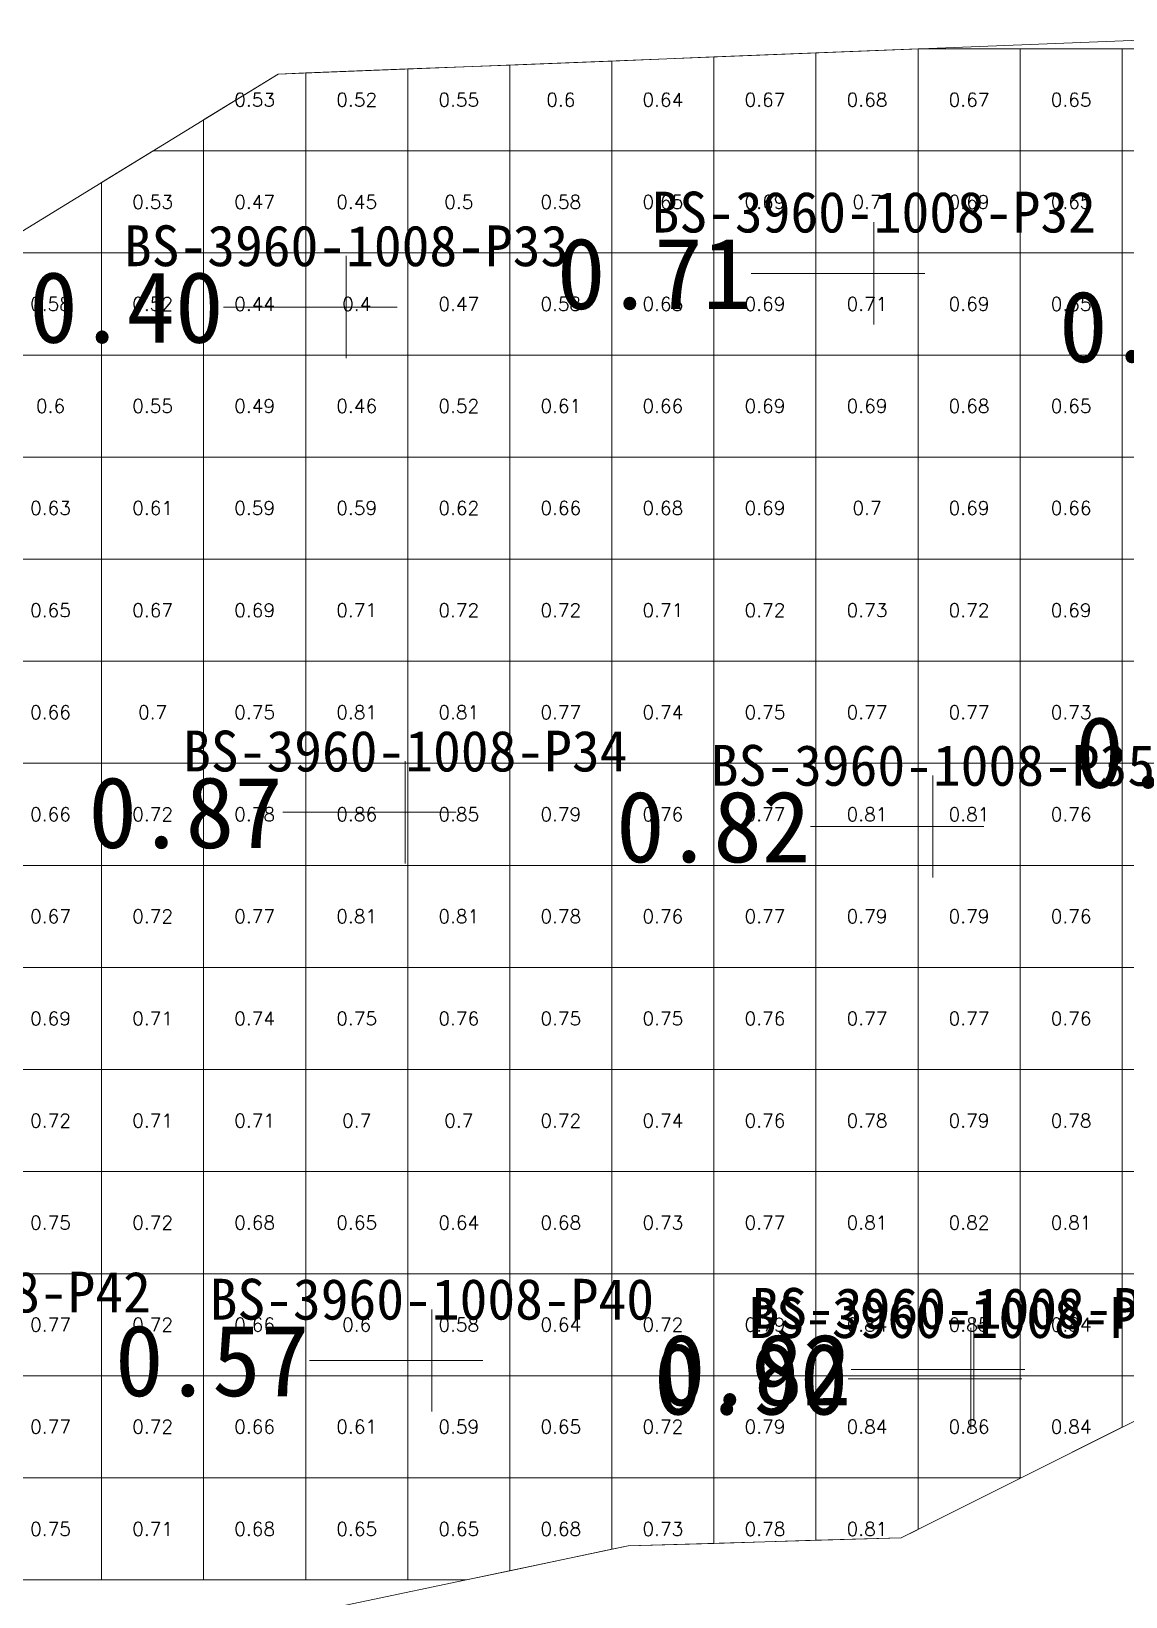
# Model space of a CAD drawing. Header units: inches. Extents: x 469883 to 470005, y 4349687 to 4349765.
# Drawn here: x 469917.93 to 469928.65, y 4349717.29 to 4349732.62 of the extents above; entities that cross this region are included whole.
import ezdxf
from ezdxf.enums import TextEntityAlignment as Align

# ---------------------------------------------------------------- set-up
doc = ezdxf.new("R2010")
doc.units = ezdxf.units.IN
doc.header["$MEASUREMENT"] = 0
for name, color, linetype, lineweight in [('点', 7, 'Continuous', 0), ('爆区方格网', 7, 'Continuous', 0), ('线条', 7, 'Continuous', 0), ('钻孔', 7, 'Continuous', 0)]:
    doc.layers.add(name, color=color, linetype=linetype, lineweight=lineweight)
doc.styles.add('3dmine_textStyle_1', font='txt.shx', dxfattribs={"height": 1, "bigfont": 'gbcbig.shx'})
doc.styles.add('3dmine_textStyle_2', font='simsunb.ttf', dxfattribs={"height": 1})

msp = doc.modelspace()

# ---------------------------------------------------------------- hatches: boundary and pattern name
at = {"layer": '钻孔', "linetype": 'Continuous', "lineweight": 0, "true_color": 0x00ffff, "extrusion": (0, 1, 0)}
for points in [[(-469927.18, 3949.62), (-469926.18, 3949.62), (-469926.18, 3961.62), (-469927.18, 3961.62)], [(-469922.59, 3949.8), (-469921.59, 3949.8), (-469921.59, 3961.8), (-469922.59, 3961.8)], [(-469927.76, 3949.64), (-469926.76, 3949.64), (-469926.76, 3961.64), (-469927.76, 3961.64)], [(-469922.85, 3949.73), (-469921.85, 3949.73), (-469921.85, 3961.73), (-469922.85, 3961.73)], [(-469928.13, 3949.73), (-469927.13, 3949.73), (-469927.13, 3961.73), (-469928.13, 3961.73)], [(-469928.16, 3949.74), (-469927.16, 3949.74), (-469927.16, 3961.74), (-469928.16, 3961.74)]]:
    msp.add_hatch(color=4, dxfattribs=at).paths.add_polyline_path(points, flags=0)
at = {"layer": '钻孔', "linetype": 'Continuous', "lineweight": 0, "true_color": 0x808080, "extrusion": (0, 1, 0)}
msp.add_hatch(color=8, dxfattribs=at).paths.add_polyline_path([(-469922.01, 3949.62), (-469921.01, 3949.62), (-469921.01, 3961.62), (-469922.01, 3961.62)], flags=0)

# ---------------------------------------------------------------- linework, layer by layer
at = {"color": 4, "linetype": 'Continuous', "lineweight": 0, "true_color": 0x00ffff, "elevation": 1981.806}
for points in [[(469895.348, 4349706.967), (469901.429, 4349714.308), (469908.169, 4349722.053), (469913.456, 4349727.974), (469920.345, 4349732.202), (469931.026, 4349732.621)], [(469929.472, 4349719.374), (469926.45, 4349717.862), (469923.773, 4349717.783), (469919.611, 4349716.908), (469917.305, 4349717.121), (469913.939, 4349715.079), (469914.787, 4349712.799), (469918.1, 4349712.163), (469920.711, 4349709.845), (469927.434, 4349707.62), (469922.434, 4349703.167), (469921.522, 4349702.355), (469921.306, 4349702.005), (469916.527, 4349702.131), (469911.125, 4349702.795), (469907.91, 4349701.826), (469904.362, 4349704.071), (469902.082, 4349706.967), (469895.348, 4349706.967)]]:
    msp.add_lwpolyline(points, dxfattribs=at)
at = {"color": 7, "linetype": 'Continuous', "lineweight": 0, "elevation": 2972.708}
msp.add_lwpolyline([(469919.611, 4349716.908), (469923.773, 4349717.783)], dxfattribs=at)
at = {"layer": '点', "color": 138, "linetype": 'Continuous', "lineweight": 0, "true_color": 0x004c4c}
for points, elevation in [([(469926.18, 4349729.75), (469926.18, 4349730.75)], 3961.62), ([(469921.01, 4349729.42), (469921.01, 4349730.42)], 3961.62), ([(469926.68, 4349730.25), (469925.68, 4349730.25)], 3961.62), ([(469921.51, 4349729.92), (469920.51, 4349729.92)], 3961.62), ([(469921.59, 4349724.47), (469921.59, 4349725.47)], 3961.8), ([(469926.76, 4349724.33), (469926.76, 4349725.33)], 3961.64), ([(469922.09, 4349724.97), (469921.09, 4349724.97)], 3961.8), ([(469927.26, 4349724.83), (469926.26, 4349724.83)], 3961.64), ([(469921.85, 4349719.1), (469921.85, 4349720.1)], 3961.73), ([(469927.13, 4349718.92), (469927.13, 4349719.92)], 3961.73), ([(469927.16, 4349719.01), (469927.16, 4349720.01)], 3961.74), ([(469922.35, 4349719.6), (469921.35, 4349719.6)], 3961.73), ([(469927.63, 4349719.42), (469926.63, 4349719.42)], 3961.73), ([(469927.66, 4349719.51), (469926.66, 4349719.51)], 3961.74)]:
    msp.add_lwpolyline(points, dxfattribs=dict(at, elevation=elevation))
at = {"layer": '爆区方格网', "color": 4, "linetype": 'Continuous', "lineweight": 0, "true_color": 0x00ffff, "elevation": 3962.29}
for points in [[(469923.614, 4349731.45), (469922.614, 4349731.45), (469922.614, 4349732.291), (469923.614, 4349732.33), (469923.614, 4349731.45)], [(469924.614, 4349731.45), (469923.614, 4349731.45), (469923.614, 4349732.33), (469924.614, 4349732.37), (469924.614, 4349731.45)], [(469925.614, 4349731.45), (469924.614, 4349731.45), (469924.614, 4349732.37), (469925.614, 4349732.409), (469925.614, 4349731.45)], [(469926.614, 4349731.45), (469925.614, 4349731.45), (469925.614, 4349732.409), (469926.614, 4349732.448), (469926.614, 4349731.45)], [(469927.614, 4349731.45), (469926.614, 4349731.45), (469926.614, 4349732.448), (469926.67, 4349732.45), (469927.614, 4349732.45), (469927.614, 4349731.45)], [(469928.614, 4349731.45), (469927.614, 4349731.45), (469927.614, 4349732.45), (469928.614, 4349732.45), (469928.614, 4349731.45)], [(469929.614, 4349731.45), (469928.614, 4349731.45), (469928.614, 4349732.45), (469929.614, 4349732.45), (469929.614, 4349731.45)], [(469920.614, 4349731.45), (469919.614, 4349731.45), (469919.614, 4349731.754), (469920.345, 4349732.202), (469920.614, 4349732.213), (469920.614, 4349731.45)], [(469921.614, 4349731.45), (469920.614, 4349731.45), (469920.614, 4349732.213), (469921.614, 4349732.252), (469921.614, 4349731.45)], [(469922.614, 4349731.45), (469921.614, 4349731.45), (469921.614, 4349732.252), (469922.614, 4349732.291), (469922.614, 4349731.45)], [(469919.614, 4349730.45), (469918.614, 4349730.45), (469918.614, 4349731.14), (469919.12, 4349731.45), (469919.614, 4349731.45), (469919.614, 4349730.45)], [(469920.614, 4349730.45), (469919.614, 4349730.45), (469919.614, 4349731.45), (469920.614, 4349731.45), (469920.614, 4349730.45)], [(469921.614, 4349730.45), (469920.614, 4349730.45), (469920.614, 4349731.45), (469921.614, 4349731.45), (469921.614, 4349730.45)], [(469922.614, 4349730.45), (469921.614, 4349730.45), (469921.614, 4349731.45), (469922.614, 4349731.45), (469922.614, 4349730.45)], [(469923.614, 4349730.45), (469922.614, 4349730.45), (469922.614, 4349731.45), (469923.614, 4349731.45), (469923.614, 4349730.45)], [(469924.614, 4349730.45), (469923.614, 4349730.45), (469923.614, 4349731.45), (469924.614, 4349731.45), (469924.614, 4349730.45)], [(469925.614, 4349730.45), (469924.614, 4349730.45), (469924.614, 4349731.45), (469925.614, 4349731.45), (469925.614, 4349730.45)], [(469926.614, 4349730.45), (469925.614, 4349730.45), (469925.614, 4349731.45), (469926.614, 4349731.45), (469926.614, 4349730.45)], [(469927.614, 4349730.45), (469926.614, 4349730.45), (469926.614, 4349731.45), (469927.614, 4349731.45), (469927.614, 4349730.45)], [(469928.614, 4349730.45), (469927.614, 4349730.45), (469927.614, 4349731.45), (469928.614, 4349731.45), (469928.614, 4349730.45)], [(469929.614, 4349730.45), (469928.614, 4349730.45), (469928.614, 4349731.45), (469929.614, 4349731.45), (469929.614, 4349730.45)], [(469918.614, 4349729.45), (469917.614, 4349729.45), (469917.614, 4349730.45), (469918.614, 4349730.45), (469918.614, 4349729.45)], [(469919.614, 4349729.45), (469918.614, 4349729.45), (469918.614, 4349730.45), (469919.614, 4349730.45), (469919.614, 4349729.45)], [(469920.614, 4349729.45), (469919.614, 4349729.45), (469919.614, 4349730.45), (469920.614, 4349730.45), (469920.614, 4349729.45)], [(469921.614, 4349729.45), (469920.614, 4349729.45), (469920.614, 4349730.45), (469921.614, 4349730.45), (469921.614, 4349729.45)], [(469922.614, 4349729.45), (469921.614, 4349729.45), (469921.614, 4349730.45), (469922.614, 4349730.45), (469922.614, 4349729.45)], [(469923.614, 4349729.45), (469922.614, 4349729.45), (469922.614, 4349730.45), (469923.614, 4349730.45), (469923.614, 4349729.45)], [(469924.614, 4349729.45), (469923.614, 4349729.45), (469923.614, 4349730.45), (469924.614, 4349730.45), (469924.614, 4349729.45)], [(469925.614, 4349729.45), (469924.614, 4349729.45), (469924.614, 4349730.45), (469925.614, 4349730.45), (469925.614, 4349729.45)], [(469926.614, 4349729.45), (469925.614, 4349729.45), (469925.614, 4349730.45), (469926.614, 4349730.45), (469926.614, 4349729.45)], [(469927.614, 4349729.45), (469926.614, 4349729.45), (469926.614, 4349730.45), (469927.614, 4349730.45), (469927.614, 4349729.45)], [(469928.614, 4349729.45), (469927.614, 4349729.45), (469927.614, 4349730.45), (469928.614, 4349730.45), (469928.614, 4349729.45)], [(469929.614, 4349729.45), (469928.614, 4349729.45), (469928.614, 4349730.45), (469929.614, 4349730.45), (469929.614, 4349729.45)], [(469918.614, 4349728.45), (469917.614, 4349728.45), (469917.614, 4349729.45), (469918.614, 4349729.45), (469918.614, 4349728.45)], [(469919.614, 4349728.45), (469918.614, 4349728.45), (469918.614, 4349729.45), (469919.614, 4349729.45), (469919.614, 4349728.45)], [(469920.614, 4349728.45), (469919.614, 4349728.45), (469919.614, 4349729.45), (469920.614, 4349729.45), (469920.614, 4349728.45)], [(469921.614, 4349728.45), (469920.614, 4349728.45), (469920.614, 4349729.45), (469921.614, 4349729.45), (469921.614, 4349728.45)], [(469922.614, 4349728.45), (469921.614, 4349728.45), (469921.614, 4349729.45), (469922.614, 4349729.45), (469922.614, 4349728.45)], [(469923.614, 4349728.45), (469922.614, 4349728.45), (469922.614, 4349729.45), (469923.614, 4349729.45), (469923.614, 4349728.45)], [(469924.614, 4349728.45), (469923.614, 4349728.45), (469923.614, 4349729.45), (469924.614, 4349729.45), (469924.614, 4349728.45)], [(469925.614, 4349728.45), (469924.614, 4349728.45), (469924.614, 4349729.45), (469925.614, 4349729.45), (469925.614, 4349728.45)], [(469926.614, 4349728.45), (469925.614, 4349728.45), (469925.614, 4349729.45), (469926.614, 4349729.45), (469926.614, 4349728.45)], [(469927.614, 4349728.45), (469926.614, 4349728.45), (469926.614, 4349729.45), (469927.614, 4349729.45), (469927.614, 4349728.45)], [(469928.614, 4349728.45), (469927.614, 4349728.45), (469927.614, 4349729.45), (469928.614, 4349729.45), (469928.614, 4349728.45)], [(469929.614, 4349728.45), (469928.614, 4349728.45), (469928.614, 4349729.45), (469929.614, 4349729.45), (469929.614, 4349728.45)], [(469918.614, 4349727.45), (469917.614, 4349727.45), (469917.614, 4349728.45), (469918.614, 4349728.45), (469918.614, 4349727.45)], [(469919.614, 4349727.45), (469918.614, 4349727.45), (469918.614, 4349728.45), (469919.614, 4349728.45), (469919.614, 4349727.45)], [(469920.614, 4349727.45), (469919.614, 4349727.45), (469919.614, 4349728.45), (469920.614, 4349728.45), (469920.614, 4349727.45)], [(469921.614, 4349727.45), (469920.614, 4349727.45), (469920.614, 4349728.45), (469921.614, 4349728.45), (469921.614, 4349727.45)], [(469922.614, 4349727.45), (469921.614, 4349727.45), (469921.614, 4349728.45), (469922.614, 4349728.45), (469922.614, 4349727.45)], [(469923.614, 4349727.45), (469922.614, 4349727.45), (469922.614, 4349728.45), (469923.614, 4349728.45), (469923.614, 4349727.45)], [(469924.614, 4349727.45), (469923.614, 4349727.45), (469923.614, 4349728.45), (469924.614, 4349728.45), (469924.614, 4349727.45)], [(469925.614, 4349727.45), (469924.614, 4349727.45), (469924.614, 4349728.45), (469925.614, 4349728.45), (469925.614, 4349727.45)], [(469926.614, 4349727.45), (469925.614, 4349727.45), (469925.614, 4349728.45), (469926.614, 4349728.45), (469926.614, 4349727.45)], [(469927.614, 4349727.45), (469926.614, 4349727.45), (469926.614, 4349728.45), (469927.614, 4349728.45), (469927.614, 4349727.45)], [(469928.614, 4349727.45), (469927.614, 4349727.45), (469927.614, 4349728.45), (469928.614, 4349728.45), (469928.614, 4349727.45)], [(469929.614, 4349727.45), (469928.614, 4349727.45), (469928.614, 4349728.45), (469929.614, 4349728.45), (469929.614, 4349727.45)], [(469918.614, 4349726.45), (469917.614, 4349726.45), (469917.614, 4349727.45), (469918.614, 4349727.45), (469918.614, 4349726.45)], [(469919.614, 4349726.45), (469918.614, 4349726.45), (469918.614, 4349727.45), (469919.614, 4349727.45), (469919.614, 4349726.45)], [(469920.614, 4349726.45), (469919.614, 4349726.45), (469919.614, 4349727.45), (469920.614, 4349727.45), (469920.614, 4349726.45)], [(469921.614, 4349726.45), (469920.614, 4349726.45), (469920.614, 4349727.45), (469921.614, 4349727.45), (469921.614, 4349726.45)], [(469922.614, 4349726.45), (469921.614, 4349726.45), (469921.614, 4349727.45), (469922.614, 4349727.45), (469922.614, 4349726.45)], [(469923.614, 4349726.45), (469922.614, 4349726.45), (469922.614, 4349727.45), (469923.614, 4349727.45), (469923.614, 4349726.45)], [(469924.614, 4349726.45), (469923.614, 4349726.45), (469923.614, 4349727.45), (469924.614, 4349727.45), (469924.614, 4349726.45)], [(469925.614, 4349726.45), (469924.614, 4349726.45), (469924.614, 4349727.45), (469925.614, 4349727.45), (469925.614, 4349726.45)], [(469926.614, 4349726.45), (469925.614, 4349726.45), (469925.614, 4349727.45), (469926.614, 4349727.45), (469926.614, 4349726.45)], [(469927.614, 4349726.45), (469926.614, 4349726.45), (469926.614, 4349727.45), (469927.614, 4349727.45), (469927.614, 4349726.45)], [(469928.614, 4349726.45), (469927.614, 4349726.45), (469927.614, 4349727.45), (469928.614, 4349727.45), (469928.614, 4349726.45)], [(469929.614, 4349726.45), (469928.614, 4349726.45), (469928.614, 4349727.45), (469929.614, 4349727.45), (469929.614, 4349726.45)], [(469918.614, 4349725.45), (469917.614, 4349725.45), (469917.614, 4349726.45), (469918.614, 4349726.45), (469918.614, 4349725.45)], [(469919.614, 4349725.45), (469918.614, 4349725.45), (469918.614, 4349726.45), (469919.614, 4349726.45), (469919.614, 4349725.45)], [(469920.614, 4349725.45), (469919.614, 4349725.45), (469919.614, 4349726.45), (469920.614, 4349726.45), (469920.614, 4349725.45)], [(469921.614, 4349725.45), (469920.614, 4349725.45), (469920.614, 4349726.45), (469921.614, 4349726.45), (469921.614, 4349725.45)], [(469922.614, 4349725.45), (469921.614, 4349725.45), (469921.614, 4349726.45), (469922.614, 4349726.45), (469922.614, 4349725.45)], [(469923.614, 4349725.45), (469922.614, 4349725.45), (469922.614, 4349726.45), (469923.614, 4349726.45), (469923.614, 4349725.45)], [(469924.614, 4349725.45), (469923.614, 4349725.45), (469923.614, 4349726.45), (469924.614, 4349726.45), (469924.614, 4349725.45)], [(469925.614, 4349725.45), (469924.614, 4349725.45), (469924.614, 4349726.45), (469925.614, 4349726.45), (469925.614, 4349725.45)], [(469926.614, 4349725.45), (469925.614, 4349725.45), (469925.614, 4349726.45), (469926.614, 4349726.45), (469926.614, 4349725.45)], [(469927.614, 4349725.45), (469926.614, 4349725.45), (469926.614, 4349726.45), (469927.614, 4349726.45), (469927.614, 4349725.45)], [(469928.614, 4349725.45), (469927.614, 4349725.45), (469927.614, 4349726.45), (469928.614, 4349726.45), (469928.614, 4349725.45)], [(469929.614, 4349725.45), (469928.614, 4349725.45), (469928.614, 4349726.45), (469929.614, 4349726.45), (469929.614, 4349725.45)], [(469918.614, 4349724.45), (469917.614, 4349724.45), (469917.614, 4349725.45), (469918.614, 4349725.45), (469918.614, 4349724.45)], [(469919.614, 4349724.45), (469918.614, 4349724.45), (469918.614, 4349725.45), (469919.614, 4349725.45), (469919.614, 4349724.45)], [(469920.614, 4349724.45), (469919.614, 4349724.45), (469919.614, 4349725.45), (469920.614, 4349725.45), (469920.614, 4349724.45)], [(469921.614, 4349724.45), (469920.614, 4349724.45), (469920.614, 4349725.45), (469921.614, 4349725.45), (469921.614, 4349724.45)], [(469922.614, 4349724.45), (469921.614, 4349724.45), (469921.614, 4349725.45), (469922.614, 4349725.45), (469922.614, 4349724.45)], [(469923.614, 4349724.45), (469922.614, 4349724.45), (469922.614, 4349725.45), (469923.614, 4349725.45), (469923.614, 4349724.45)], [(469924.614, 4349724.45), (469923.614, 4349724.45), (469923.614, 4349725.45), (469924.614, 4349725.45), (469924.614, 4349724.45)], [(469925.614, 4349724.45), (469924.614, 4349724.45), (469924.614, 4349725.45), (469925.614, 4349725.45), (469925.614, 4349724.45)], [(469926.614, 4349724.45), (469925.614, 4349724.45), (469925.614, 4349725.45), (469926.614, 4349725.45), (469926.614, 4349724.45)], [(469927.614, 4349724.45), (469926.614, 4349724.45), (469926.614, 4349725.45), (469927.614, 4349725.45), (469927.614, 4349724.45)], [(469928.614, 4349724.45), (469927.614, 4349724.45), (469927.614, 4349725.45), (469928.614, 4349725.45), (469928.614, 4349724.45)], [(469929.614, 4349724.45), (469928.614, 4349724.45), (469928.614, 4349725.45), (469929.614, 4349725.45), (469929.614, 4349724.45)], [(469918.614, 4349723.45), (469917.614, 4349723.45), (469917.614, 4349724.45), (469918.614, 4349724.45), (469918.614, 4349723.45)], [(469919.614, 4349723.45), (469918.614, 4349723.45), (469918.614, 4349724.45), (469919.614, 4349724.45), (469919.614, 4349723.45)], [(469920.614, 4349723.45), (469919.614, 4349723.45), (469919.614, 4349724.45), (469920.614, 4349724.45), (469920.614, 4349723.45)], [(469921.614, 4349723.45), (469920.614, 4349723.45), (469920.614, 4349724.45), (469921.614, 4349724.45), (469921.614, 4349723.45)], [(469922.614, 4349723.45), (469921.614, 4349723.45), (469921.614, 4349724.45), (469922.614, 4349724.45), (469922.614, 4349723.45)], [(469923.614, 4349723.45), (469922.614, 4349723.45), (469922.614, 4349724.45), (469923.614, 4349724.45), (469923.614, 4349723.45)], [(469924.614, 4349723.45), (469923.614, 4349723.45), (469923.614, 4349724.45), (469924.614, 4349724.45), (469924.614, 4349723.45)], [(469925.614, 4349723.45), (469924.614, 4349723.45), (469924.614, 4349724.45), (469925.614, 4349724.45), (469925.614, 4349723.45)], [(469926.614, 4349723.45), (469925.614, 4349723.45), (469925.614, 4349724.45), (469926.614, 4349724.45), (469926.614, 4349723.45)], [(469927.614, 4349723.45), (469926.614, 4349723.45), (469926.614, 4349724.45), (469927.614, 4349724.45), (469927.614, 4349723.45)], [(469928.614, 4349723.45), (469927.614, 4349723.45), (469927.614, 4349724.45), (469928.614, 4349724.45), (469928.614, 4349723.45)], [(469929.614, 4349723.45), (469928.614, 4349723.45), (469928.614, 4349724.45), (469929.614, 4349724.45), (469929.614, 4349723.45)], [(469918.614, 4349722.45), (469917.614, 4349722.45), (469917.614, 4349723.45), (469918.614, 4349723.45), (469918.614, 4349722.45)], [(469919.614, 4349722.45), (469918.614, 4349722.45), (469918.614, 4349723.45), (469919.614, 4349723.45), (469919.614, 4349722.45)], [(469920.614, 4349722.45), (469919.614, 4349722.45), (469919.614, 4349723.45), (469920.614, 4349723.45), (469920.614, 4349722.45)], [(469921.614, 4349722.45), (469920.614, 4349722.45), (469920.614, 4349723.45), (469921.614, 4349723.45), (469921.614, 4349722.45)], [(469922.614, 4349722.45), (469921.614, 4349722.45), (469921.614, 4349723.45), (469922.614, 4349723.45), (469922.614, 4349722.45)], [(469923.614, 4349722.45), (469922.614, 4349722.45), (469922.614, 4349723.45), (469923.614, 4349723.45), (469923.614, 4349722.45)], [(469924.614, 4349722.45), (469923.614, 4349722.45), (469923.614, 4349723.45), (469924.614, 4349723.45), (469924.614, 4349722.45)], [(469925.614, 4349722.45), (469924.614, 4349722.45), (469924.614, 4349723.45), (469925.614, 4349723.45), (469925.614, 4349722.45)], [(469926.614, 4349722.45), (469925.614, 4349722.45), (469925.614, 4349723.45), (469926.614, 4349723.45), (469926.614, 4349722.45)], [(469927.614, 4349722.45), (469926.614, 4349722.45), (469926.614, 4349723.45), (469927.614, 4349723.45), (469927.614, 4349722.45)], [(469928.614, 4349722.45), (469927.614, 4349722.45), (469927.614, 4349723.45), (469928.614, 4349723.45), (469928.614, 4349722.45)], [(469929.614, 4349722.45), (469928.614, 4349722.45), (469928.614, 4349723.45), (469929.614, 4349723.45), (469929.614, 4349722.45)], [(469918.614, 4349721.45), (469917.614, 4349721.45), (469917.614, 4349722.45), (469918.614, 4349722.45), (469918.614, 4349721.45)], [(469919.614, 4349721.45), (469918.614, 4349721.45), (469918.614, 4349722.45), (469919.614, 4349722.45), (469919.614, 4349721.45)], [(469920.614, 4349721.45), (469919.614, 4349721.45), (469919.614, 4349722.45), (469920.614, 4349722.45), (469920.614, 4349721.45)], [(469921.614, 4349721.45), (469920.614, 4349721.45), (469920.614, 4349722.45), (469921.614, 4349722.45), (469921.614, 4349721.45)], [(469922.614, 4349721.45), (469921.614, 4349721.45), (469921.614, 4349722.45), (469922.614, 4349722.45), (469922.614, 4349721.45)], [(469923.614, 4349721.45), (469922.614, 4349721.45), (469922.614, 4349722.45), (469923.614, 4349722.45), (469923.614, 4349721.45)], [(469924.614, 4349721.45), (469923.614, 4349721.45), (469923.614, 4349722.45), (469924.614, 4349722.45), (469924.614, 4349721.45)], [(469925.614, 4349721.45), (469924.614, 4349721.45), (469924.614, 4349722.45), (469925.614, 4349722.45), (469925.614, 4349721.45)], [(469926.614, 4349721.45), (469925.614, 4349721.45), (469925.614, 4349722.45), (469926.614, 4349722.45), (469926.614, 4349721.45)], [(469927.614, 4349721.45), (469926.614, 4349721.45), (469926.614, 4349722.45), (469927.614, 4349722.45), (469927.614, 4349721.45)], [(469928.614, 4349721.45), (469927.614, 4349721.45), (469927.614, 4349722.45), (469928.614, 4349722.45), (469928.614, 4349721.45)], [(469929.614, 4349721.45), (469928.614, 4349721.45), (469928.614, 4349722.45), (469929.614, 4349722.45), (469929.614, 4349721.45)], [(469918.614, 4349720.45), (469917.614, 4349720.45), (469917.614, 4349721.45), (469918.614, 4349721.45), (469918.614, 4349720.45)], [(469919.614, 4349720.45), (469918.614, 4349720.45), (469918.614, 4349721.45), (469919.614, 4349721.45), (469919.614, 4349720.45)], [(469920.614, 4349720.45), (469919.614, 4349720.45), (469919.614, 4349721.45), (469920.614, 4349721.45), (469920.614, 4349720.45)], [(469921.614, 4349720.45), (469920.614, 4349720.45), (469920.614, 4349721.45), (469921.614, 4349721.45), (469921.614, 4349720.45)], [(469922.614, 4349720.45), (469921.614, 4349720.45), (469921.614, 4349721.45), (469922.614, 4349721.45), (469922.614, 4349720.45)], [(469923.614, 4349720.45), (469922.614, 4349720.45), (469922.614, 4349721.45), (469923.614, 4349721.45), (469923.614, 4349720.45)], [(469924.614, 4349720.45), (469923.614, 4349720.45), (469923.614, 4349721.45), (469924.614, 4349721.45), (469924.614, 4349720.45)], [(469925.614, 4349720.45), (469924.614, 4349720.45), (469924.614, 4349721.45), (469925.614, 4349721.45), (469925.614, 4349720.45)], [(469926.614, 4349720.45), (469925.614, 4349720.45), (469925.614, 4349721.45), (469926.614, 4349721.45), (469926.614, 4349720.45)], [(469927.614, 4349720.45), (469926.614, 4349720.45), (469926.614, 4349721.45), (469927.614, 4349721.45), (469927.614, 4349720.45)], [(469928.614, 4349720.45), (469927.614, 4349720.45), (469927.614, 4349721.45), (469928.614, 4349721.45), (469928.614, 4349720.45)], [(469929.614, 4349720.45), (469928.614, 4349720.45), (469928.614, 4349721.45), (469929.614, 4349721.45), (469929.614, 4349720.45)], [(469918.614, 4349719.45), (469917.614, 4349719.45), (469917.614, 4349720.45), (469918.614, 4349720.45), (469918.614, 4349719.45)], [(469919.614, 4349719.45), (469918.614, 4349719.45), (469918.614, 4349720.45), (469919.614, 4349720.45), (469919.614, 4349719.45)], [(469920.614, 4349719.45), (469919.614, 4349719.45), (469919.614, 4349720.45), (469920.614, 4349720.45), (469920.614, 4349719.45)], [(469921.614, 4349719.45), (469920.614, 4349719.45), (469920.614, 4349720.45), (469921.614, 4349720.45), (469921.614, 4349719.45)], [(469922.614, 4349719.45), (469921.614, 4349719.45), (469921.614, 4349720.45), (469922.614, 4349720.45), (469922.614, 4349719.45)], [(469923.614, 4349719.45), (469922.614, 4349719.45), (469922.614, 4349720.45), (469923.614, 4349720.45), (469923.614, 4349719.45)], [(469924.614, 4349719.45), (469923.614, 4349719.45), (469923.614, 4349720.45), (469924.614, 4349720.45), (469924.614, 4349719.45)], [(469925.614, 4349719.45), (469924.614, 4349719.45), (469924.614, 4349720.45), (469925.614, 4349720.45), (469925.614, 4349719.45)], [(469926.614, 4349719.45), (469925.614, 4349719.45), (469925.614, 4349720.45), (469926.614, 4349720.45), (469926.614, 4349719.45)], [(469927.614, 4349719.45), (469926.614, 4349719.45), (469926.614, 4349720.45), (469927.614, 4349720.45), (469927.614, 4349719.45)], [(469928.614, 4349719.45), (469927.614, 4349719.45), (469927.614, 4349720.45), (469928.614, 4349720.45), (469928.614, 4349719.45)], [(469929.614, 4349719.564), (469929.529, 4349719.45), (469928.614, 4349719.45), (469928.614, 4349720.45), (469929.614, 4349720.45), (469929.614, 4349719.564)], [(469918.614, 4349718.45), (469917.614, 4349718.45), (469917.614, 4349719.45), (469918.614, 4349719.45), (469918.614, 4349718.45)], [(469919.614, 4349718.45), (469918.614, 4349718.45), (469918.614, 4349719.45), (469919.614, 4349719.45), (469919.614, 4349718.45)], [(469920.614, 4349718.45), (469919.614, 4349718.45), (469919.614, 4349719.45), (469920.614, 4349719.45), (469920.614, 4349718.45)], [(469921.614, 4349718.45), (469920.614, 4349718.45), (469920.614, 4349719.45), (469921.614, 4349719.45), (469921.614, 4349718.45)], [(469922.614, 4349718.45), (469921.614, 4349718.45), (469921.614, 4349719.45), (469922.614, 4349719.45), (469922.614, 4349718.45)], [(469923.614, 4349718.45), (469922.614, 4349718.45), (469922.614, 4349719.45), (469923.614, 4349719.45), (469923.614, 4349718.45)], [(469924.614, 4349718.45), (469923.614, 4349718.45), (469923.614, 4349719.45), (469924.614, 4349719.45), (469924.614, 4349718.45)], [(469925.614, 4349718.45), (469924.614, 4349718.45), (469924.614, 4349719.45), (469925.614, 4349719.45), (469925.614, 4349718.45)], [(469926.614, 4349718.45), (469925.614, 4349718.45), (469925.614, 4349719.45), (469926.614, 4349719.45), (469926.614, 4349718.45)], [(469927.614, 4349718.45), (469926.614, 4349718.45), (469926.614, 4349719.45), (469927.614, 4349719.45), (469927.614, 4349718.45)], [(469928.614, 4349718.945), (469927.626, 4349718.45), (469927.614, 4349718.45), (469927.614, 4349719.45), (469928.614, 4349719.45), (469928.614, 4349718.945)], [(469918.614, 4349717.45), (469917.614, 4349717.45), (469917.614, 4349718.45), (469918.614, 4349718.45), (469918.614, 4349717.45)], [(469919.614, 4349717.45), (469918.614, 4349717.45), (469918.614, 4349718.45), (469919.614, 4349718.45), (469919.614, 4349717.45)], [(469920.614, 4349717.45), (469919.614, 4349717.45), (469919.614, 4349718.45), (469920.614, 4349718.45), (469920.614, 4349717.45)], [(469921.614, 4349717.45), (469920.614, 4349717.45), (469920.614, 4349718.45), (469921.614, 4349718.45), (469921.614, 4349717.45)], [(469922.614, 4349717.54), (469922.189, 4349717.45), (469921.614, 4349717.45), (469921.614, 4349718.45), (469922.614, 4349718.45), (469922.614, 4349717.54)], [(469923.614, 4349717.75), (469922.614, 4349717.54), (469922.614, 4349718.45), (469923.614, 4349718.45), (469923.614, 4349717.75)], [(469924.614, 4349717.808), (469923.773, 4349717.783), (469923.614, 4349717.75), (469923.614, 4349718.45), (469924.614, 4349718.45), (469924.614, 4349717.808)], [(469925.614, 4349717.838), (469924.614, 4349717.808), (469924.614, 4349718.45), (469925.614, 4349718.45), (469925.614, 4349717.838)], [(469926.614, 4349717.944), (469926.45, 4349717.862), (469925.614, 4349717.838), (469925.614, 4349718.45), (469926.614, 4349718.45), (469926.614, 4349717.944)]]:
    msp.add_lwpolyline(points, dxfattribs=at)
at = {"layer": '线条', "color": 138, "linetype": 'Continuous', "lineweight": 0, "true_color": 0x004c4c}
for points, elevation in [([(469926.18, 4349730.25), (469926.18, 4349730.25), (469926.18, 4349730.25)], 3961.62), ([(469921.01, 4349729.92), (469921.01, 4349729.92), (469921.01, 4349729.92)], 3961.62), ([(469921.59, 4349724.97), (469921.59, 4349724.97), (469921.59, 4349724.97)], 3961.8), ([(469926.76, 4349724.83), (469926.76, 4349724.83), (469926.76, 4349724.83)], 3961.64), ([(469921.85, 4349719.6), (469921.85, 4349719.6), (469921.85, 4349719.6)], 3961.73), ([(469927.13, 4349719.42), (469927.13, 4349719.42), (469927.13, 4349719.42)], 3961.73), ([(469927.16, 4349719.51), (469927.16, 4349719.51), (469927.16, 4349719.51)], 3961.74)]:
    msp.add_lwpolyline(points, dxfattribs=dict(at, elevation=elevation))
at = {"layer": '钻孔', "color": 4, "linetype": 'Continuous', "lineweight": 0, "true_color": 0x00ffff}
for points, elevation in [([(469926.18, 4349730.25), (469924.98, 4349730.25)], 3961.62), ([(469926.18, 4349730.25), (469924.98, 4349730.25)], 3949.62), ([(469921.59, 4349724.97), (469920.39, 4349724.97)], 3961.8), ([(469921.59, 4349724.97), (469920.39, 4349724.97)], 3949.8), ([(469926.76, 4349724.83), (469925.56, 4349724.83)], 3961.64), ([(469926.76, 4349724.83), (469925.56, 4349724.83)], 3949.64), ([(469921.85, 4349719.6), (469920.65, 4349719.6)], 3961.73), ([(469921.85, 4349719.6), (469920.65, 4349719.6)], 3949.73), ([(469927.13, 4349719.42), (469925.93, 4349719.42)], 3961.73), ([(469927.13, 4349719.42), (469925.93, 4349719.42)], 3949.73), ([(469927.16, 4349719.51), (469925.96, 4349719.51)], 3961.74), ([(469927.16, 4349719.51), (469925.96, 4349719.51)], 3949.74)]:
    msp.add_lwpolyline(points, dxfattribs=dict(at, elevation=elevation))
at = {"layer": '钻孔', "color": 8, "linetype": 'Continuous', "lineweight": 0, "true_color": 0x808080}
for elevation in [3961.62, 3949.62]:
    msp.add_lwpolyline([(469921.01, 4349729.92), (469919.81, 4349729.92)], dxfattribs=dict(at, elevation=elevation))

# ---------------------------------------------------------------- texts
at = {"color": 4, "linetype": 'Continuous', "lineweight": 0, "true_color": 0x00ffff, "style": '3dmine_textStyle_1'}
for s, p in [('0.53', (469920.114, 4349731.95, 3962.29)), ('0.52', (469921.114, 4349731.95, 3962.29)), ('0.55', (469922.114, 4349731.95, 3962.29)), ('0.6', (469923.114, 4349731.95, 3962.29)), ('0.64', (469924.114, 4349731.95, 3962.29)), ('0.67', (469925.114, 4349731.95, 3962.29)), ('0.68', (469926.114, 4349731.95, 3962.29)), ('0.67', (469927.114, 4349731.95, 3962.29)), ('0.65', (469928.114, 4349731.95, 3962.29)), ('0.53', (469919.114, 4349730.95, 3962.29)), ('0.47', (469920.114, 4349730.95, 3962.29)), ('0.45', (469921.114, 4349730.95, 3962.29)), ('0.5', (469922.114, 4349730.95, 3962.29)), ('0.58', (469923.114, 4349730.95, 3962.29)), ('0.65', (469924.114, 4349730.95, 3962.29)), ('0.69', (469925.114, 4349730.95, 3962.29)), ('0.7', (469926.114, 4349730.95, 3962.29)), ('0.69', (469927.114, 4349730.95, 3962.29)), ('0.65', (469928.114, 4349730.95, 3962.29)), ('0.58', (469918.114, 4349729.95, 3962.29)), ('0.52', (469919.114, 4349729.95, 3962.29)), ('0.44', (469920.114, 4349729.95, 3962.29)), ('0.4', (469921.114, 4349729.95, 3962.29)), ('0.47', (469922.114, 4349729.95, 3962.29)), ('0.58', (469923.114, 4349729.95, 3962.29)), ('0.65', (469924.114, 4349729.95, 3962.29)), ('0.69', (469925.114, 4349729.95, 3962.29)), ('0.71', (469926.114, 4349729.95, 3962.29)), ('0.69', (469927.114, 4349729.95, 3962.29)), ('0.65', (469928.114, 4349729.95, 3962.29)), ('0.6', (469918.114, 4349728.95, 3962.29)), ('0.55', (469919.114, 4349728.95, 3962.29)), ('0.49', (469920.114, 4349728.95, 3962.29)), ('0.46', (469921.114, 4349728.95, 3962.29)), ('0.52', (469922.114, 4349728.95, 3962.29)), ('0.61', (469923.114, 4349728.95, 3962.29)), ('0.66', (469924.114, 4349728.95, 3962.29)), ('0.69', (469925.114, 4349728.95, 3962.29)), ('0.69', (469926.114, 4349728.95, 3962.29)), ('0.68', (469927.114, 4349728.95, 3962.29)), ('0.65', (469928.114, 4349728.95, 3962.29)), ('0.63', (469918.114, 4349727.95, 3962.29)), ('0.61', (469919.114, 4349727.95, 3962.29)), ('0.59', (469920.114, 4349727.95, 3962.29)), ('0.59', (469921.114, 4349727.95, 3962.29)), ('0.62', (469922.114, 4349727.95, 3962.29)), ('0.66', (469923.114, 4349727.95, 3962.29)), ('0.68', (469924.114, 4349727.95, 3962.29)), ('0.69', (469925.114, 4349727.95, 3962.29)), ('0.7', (469926.114, 4349727.95, 3962.29)), ('0.69', (469927.114, 4349727.95, 3962.29)), ('0.66', (469928.114, 4349727.95, 3962.29)), ('0.65', (469918.114, 4349726.95, 3962.29)), ('0.67', (469919.114, 4349726.95, 3962.29)), ('0.69', (469920.114, 4349726.95, 3962.29)), ('0.71', (469921.114, 4349726.95, 3962.29)), ('0.72', (469922.114, 4349726.95, 3962.29)), ('0.72', (469923.114, 4349726.95, 3962.29)), ('0.71', (469924.114, 4349726.95, 3962.29)), ('0.72', (469925.114, 4349726.95, 3962.29)), ('0.73', (469926.114, 4349726.95, 3962.29)), ('0.72', (469927.114, 4349726.95, 3962.29)), ('0.69', (469928.114, 4349726.95, 3962.29)), ('0.66', (469918.114, 4349725.95, 3962.29)), ('0.7', (469919.114, 4349725.95, 3962.29)), ('0.75', (469920.114, 4349725.95, 3962.29)), ('0.81', (469921.114, 4349725.95, 3962.29)), ('0.81', (469922.114, 4349725.95, 3962.29)), ('0.77', (469923.114, 4349725.95, 3962.29)), ('0.74', (469924.114, 4349725.95, 3962.29)), ('0.75', (469925.114, 4349725.95, 3962.29)), ('0.77', (469926.114, 4349725.95, 3962.29)), ('0.77', (469927.114, 4349725.95, 3962.29)), ('0.73', (469928.114, 4349725.95, 3962.29)), ('0.66', (469918.114, 4349724.95, 3962.29)), ('0.72', (469919.114, 4349724.95, 3962.29)), ('0.78', (469920.114, 4349724.95, 3962.29)), ('0.86', (469921.114, 4349724.95, 3962.29)), ('0.85', (469922.114, 4349724.95, 3962.29)), ('0.79', (469923.114, 4349724.95, 3962.29)), ('0.76', (469924.114, 4349724.95, 3962.29)), ('0.77', (469925.114, 4349724.95, 3962.29)), ('0.81', (469926.114, 4349724.95, 3962.29)), ('0.81', (469927.114, 4349724.95, 3962.29)), ('0.76', (469928.114, 4349724.95, 3962.29)), ('0.67', (469918.114, 4349723.95, 3962.29)), ('0.72', (469919.114, 4349723.95, 3962.29)), ('0.77', (469920.114, 4349723.95, 3962.29)), ('0.81', (469921.114, 4349723.95, 3962.29)), ('0.81', (469922.114, 4349723.95, 3962.29)), ('0.78', (469923.114, 4349723.95, 3962.29)), ('0.76', (469924.114, 4349723.95, 3962.29)), ('0.77', (469925.114, 4349723.95, 3962.29)), ('0.79', (469926.114, 4349723.95, 3962.29)), ('0.79', (469927.114, 4349723.95, 3962.29)), ('0.76', (469928.114, 4349723.95, 3962.29)), ('0.69', (469918.114, 4349722.95, 3962.29)), ('0.71', (469919.114, 4349722.95, 3962.29)), ('0.74', (469920.114, 4349722.95, 3962.29)), ('0.75', (469921.114, 4349722.95, 3962.29)), ('0.76', (469922.114, 4349722.95, 3962.29)), ('0.75', (469923.114, 4349722.95, 3962.29)), ('0.75', (469924.114, 4349722.95, 3962.29)), ('0.76', (469925.114, 4349722.95, 3962.29)), ('0.77', (469926.114, 4349722.95, 3962.29)), ('0.77', (469927.114, 4349722.95, 3962.29)), ('0.76', (469928.114, 4349722.95, 3962.29)), ('0.72', (469918.114, 4349721.95, 3962.29)), ('0.71', (469919.114, 4349721.95, 3962.29)), ('0.71', (469920.114, 4349721.95, 3962.29)), ('0.7', (469921.114, 4349721.95, 3962.29)), ('0.7', (469922.114, 4349721.95, 3962.29)), ('0.72', (469923.114, 4349721.95, 3962.29)), ('0.74', (469924.114, 4349721.95, 3962.29)), ('0.76', (469925.114, 4349721.95, 3962.29)), ('0.78', (469926.114, 4349721.95, 3962.29)), ('0.79', (469927.114, 4349721.95, 3962.29)), ('0.78', (469928.114, 4349721.95, 3962.29)), ('0.75', (469918.114, 4349720.95, 3962.29)), ('0.72', (469919.114, 4349720.95, 3962.29)), ('0.68', (469920.114, 4349720.95, 3962.29)), ('0.65', (469921.114, 4349720.95, 3962.29)), ('0.64', (469922.114, 4349720.95, 3962.29)), ('0.68', (469923.114, 4349720.95, 3962.29)), ('0.73', (469924.114, 4349720.95, 3962.29)), ('0.77', (469925.114, 4349720.95, 3962.29)), ('0.81', (469926.114, 4349720.95, 3962.29)), ('0.82', (469927.114, 4349720.95, 3962.29)), ('0.81', (469928.114, 4349720.95, 3962.29)), ('0.77', (469918.114, 4349719.95, 3962.29)), ('0.72', (469919.114, 4349719.95, 3962.29)), ('0.66', (469920.114, 4349719.95, 3962.29)), ('0.6', (469921.114, 4349719.95, 3962.29)), ('0.58', (469922.114, 4349719.95, 3962.29)), ('0.64', (469923.114, 4349719.95, 3962.29)), ('0.72', (469924.114, 4349719.95, 3962.29)), ('0.79', (469925.114, 4349719.95, 3962.29)), ('0.84', (469926.114, 4349719.95, 3962.29)), ('0.85', (469927.114, 4349719.95, 3962.29)), ('0.84', (469928.114, 4349719.95, 3962.29)), ('0.77', (469918.114, 4349718.95, 3962.29)), ('0.72', (469919.114, 4349718.95, 3962.29)), ('0.66', (469920.114, 4349718.95, 3962.29)), ('0.61', (469921.114, 4349718.95, 3962.29)), ('0.59', (469922.114, 4349718.95, 3962.29)), ('0.65', (469923.114, 4349718.95, 3962.29)), ('0.72', (469924.114, 4349718.95, 3962.29)), ('0.79', (469925.114, 4349718.95, 3962.29)), ('0.84', (469926.114, 4349718.95, 3962.29)), ('0.86', (469927.114, 4349718.95, 3962.29)), ('0.84', (469928.114, 4349718.95, 3962.29)), ('0.75', (469918.114, 4349717.95, 3962.29)), ('0.71', (469919.114, 4349717.95, 3962.29)), ('0.68', (469920.114, 4349717.95, 3962.29)), ('0.65', (469921.114, 4349717.95, 3962.29)), ('0.65', (469922.114, 4349717.95, 3962.29)), ('0.68', (469923.114, 4349717.95, 3962.29)), ('0.73', (469924.114, 4349717.95, 3962.29)), ('0.78', (469925.114, 4349717.95, 3962.29)), ('0.81', (469926.114, 4349717.95, 3962.29))]:
    msp.add_text(s, height=0.1333, dxfattribs=at).set_placement(p, align=Align.MIDDLE_CENTER)
at = {"layer": '钻孔', "color": 138, "linetype": 'Continuous', "lineweight": 0, "true_color": 0x004c4c, "style": '3dmine_textStyle_2'}
for s, p in [('BS-3960-1008-P32', (469926.18, 4349730.65, 3961.62)), ('BS-3960-1008-P33', (469921.01, 4349730.32, 3961.62)), ('BS-3960-1008-P34', (469921.59, 4349725.37, 3961.8)), ('BS-3960-1008-P35', (469926.76, 4349725.23, 3961.64)), ('BS-3960-1008-P42', (469916.92, 4349720.07, 3961.74)), ('BS-3960-1008-P40', (469921.85, 4349720, 3961.73)), ('BS-3960-1008-P37', (469927.13, 4349719.82, 3961.73)), ('BS-3960-1008-P38', (469927.16, 4349719.91, 3961.74))]:
    msp.add_text(s, height=0.4, dxfattribs=at).set_placement(p, align=Align.CENTER)
at = {"layer": '钻孔', "color": 4, "linetype": 'Continuous', "lineweight": 0, "true_color": 0x00ffff, "style": '3dmine_textStyle_2'}
for s, p in [('0.71', (469924.98, 4349730.25, 3955.62)), ('0.60', (469930.06, 4349725.56, 3955.76)), ('0.87', (469920.39, 4349724.97, 3955.8)), ('0.82', (469925.56, 4349724.83, 3955.64)), ('0.57', (469920.65, 4349719.6, 3955.73)), ('0.90', (469925.93, 4349719.42, 3955.73)), ('0.82', (469925.96, 4349719.51, 3955.74))]:
    msp.add_text(s, height=0.7, dxfattribs=at).set_placement(p, align=Align.MIDDLE_RIGHT)
at = {"layer": '钻孔', "color": 8, "linetype": 'Continuous', "lineweight": 0, "true_color": 0x808080, "style": '3dmine_textStyle_2'}
for s, p in [('0.40', (469919.81, 4349729.92, 3955.62)), ('0.43', (469929.9, 4349729.73, 3955.53))]:
    msp.add_text(s, height=0.7, dxfattribs=at).set_placement(p, align=Align.MIDDLE_RIGHT)

doc.saveas('drawing.dxf')
